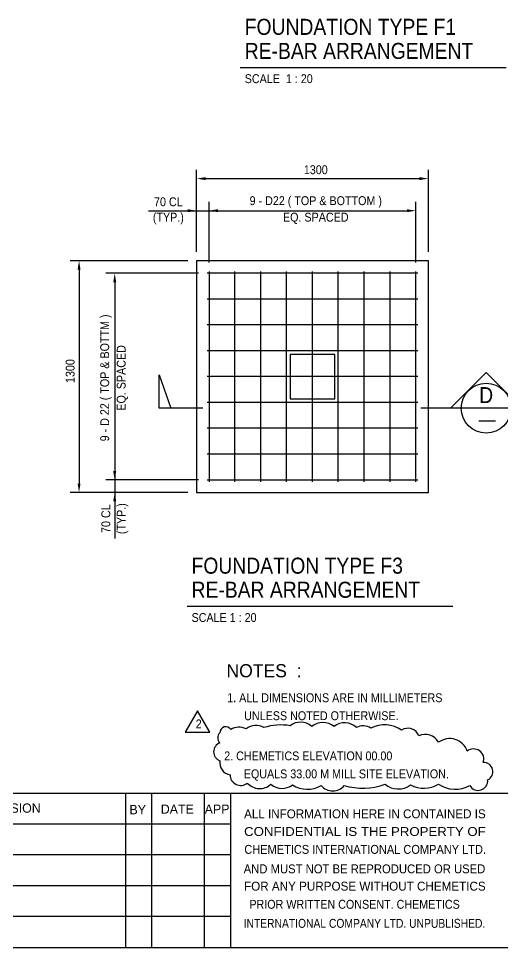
# Model space of a CAD drawing. Extents: x 300 to 83919, y 300 to 58945.
# Drawn here: x 43304 to 56873, y 300 to 26369 of the extents above; entities that cross this region are included whole.
import ezdxf
from ezdxf.enums import TextEntityAlignment as Align

# ---------------------------------------------------------------- set-up
doc = ezdxf.new("R2010")
doc.units = 0
doc.header["$LTSCALE"] = 1000
doc.linetypes.add('HIDDEN', pattern=[0])
doc.layers.get('0').update_dxf_attribs({"linetype": 'CONTINUOUS'})
for name, color, linetype in [('BAR', 1, 'CONTINUOUS'), ('DIM', 2, 'CONTINUOUS'), ('FORM', 1, 'CONTINUOUS')]:
    doc.layers.add(name, color=color, linetype=linetype)

msp = doc.modelspace()

# ---------------------------------------------------------------- linework, layer by layer
at = {"color": 0}
for points in [[(48296.40645665891, 19570.10636553663), (48296.40645665891, 13070.10636553663), (54796.40645665891, 13070.10636553663), (54796.40645665891, 19570.10636553663)], [(48320.4926371285, 6939.855763890632), (47974.08247561472, 6339.855763890632), (48666.90279864227, 6339.855763890632)]]:
    msp.add_lwpolyline(points, close=True, dxfattribs=at)
at = {"color": 0, "linetype": 'HIDDEN'}
msp.add_lwpolyline([(50921.40645665891, 16945.10636553663), (50921.40645665891, 15695.10636553663), (52171.40645665891, 15695.10636553663), (52171.40645665891, 16945.10636553663)], close=True, dxfattribs=at)
at = {"layer": 'BAR', "color": 0}
for p, q in [((54496.40645665891, 19220.10636553663), (48596.40645665891, 19220.10636553663)), ((48646.40645665891, 19270.10636553663), (48646.40645665891, 13370.10636553663)), ((49371.40645665891, 13370.10636553663), (49371.40645665891, 19270.10636553663)), ((50096.40645665891, 13370.10636553663), (50096.40645665891, 19270.10636553663)), ((50821.40645665891, 13370.10636553663), (50821.40645665891, 19270.10636553663)), ((51546.40645665891, 13370.10636553663), (51546.40645665891, 19270.10636553663)), ((52271.40645665891, 13370.10636553663), (52271.40645665891, 19270.10636553663)), ((52996.40645665891, 13370.10636553663), (52996.40645665891, 19270.10636553663)), ((53721.40645665891, 13370.10636553663), (53721.40645665891, 19270.10636553663)), ((54446.40645665891, 13370.10636553663), (54446.40645665891, 19270.10636553663)), ((54496.40645665891, 18495.10636553663), (48596.40645665891, 18495.10636553663)), ((54496.40645665891, 17770.10636553663), (48596.40645665891, 17770.10636553663)), ((54496.40645665891, 17045.10636553663), (48596.40645665891, 17045.10636553663)), ((54496.40645665891, 16320.10636553663), (48596.40645665891, 16320.10636553663)), ((54496.40645665891, 15595.10636553663), (48596.40645665891, 15595.10636553663)), ((54496.40645665891, 14870.10636553663), (48596.40645665891, 14870.10636553663)), ((54496.40645665891, 14145.10636553663), (48596.40645665891, 14145.10636553663)), ((48596.40645665891, 13420.10636553663), (54496.40645665891, 13420.10636553663))]:
    msp.add_line(p, q, dxfattribs=at)
at = {"layer": 'DIM', "color": 0}
for p, q in [((49521.72656794516, 24999.99999999997), (56974.52059014048, 24999.99999999997)), ((48296.40645665891, 19820.10636553663), (48296.40645665891, 22127.19728088884)), ((54796.40645665891, 19820.10636553663), (54796.40645665891, 22127.19728088884)), ((48546.40645665891, 21877.19728088884), (54546.40645665891, 21877.19728088884)), ((48646.40645665891, 19520.10636553663), (48646.40645665891, 21227.19728088884)), ((54446.40645665891, 19520.10636553661), (54446.40645665891, 21227.19728088884)), ((46948.72061051572, 20977.19728088884), (54196.40645665891, 20977.19728088884)), ((48046.40645665891, 19570.10636553663), (44750, 19570.10636553663)), ((45000, 19320.10636553663), (45000, 13320.10636553663)), ((48346.40645665891, 19220.10636553663), (45750, 19220.10636553663)), ((46000, 18970.10636553663), (46000, 11780.24406239154)), ((55419.96373467505, 15434.95192037229), (56417.35118983573, 16432.33937553298)), ((57414.73864499642, 15434.95192037229), (56417.35118983573, 16432.33937553298)), ((47248.08877347994, 15434.95192037229), (47248.08877347994, 16369.32508834657)), ((47248.08877347994, 16369.32508834657), (47577.02785172775, 15434.95192037229)), ((48468.80822786735, 15434.95192037229), (47248.08877347994, 15434.95192037229)), ((57414.73864499642, 15434.95192037229), (54582.45464053343, 15434.95192037229)), ((56682.55659535905, 15069.31203182892), (56212.98331698, 15069.31203182892)), ((48346.40645665893, 13420.10636553663), (45750, 13420.10636553663)), ((48046.40645665891, 13070.10636553663), (44750, 13070.10636553663)), ((48030.68807364428, 9877.197280888842), (55483.48209583959, 9877.197280888842))]:
    msp.add_line(p, q, dxfattribs=at)
msp.add_lwpolyline([(50183.8485373497, 6469.118776418955, 0.3003780557165286), (49683.24534866236, 6433.380697792946, 0.2669541862038074), (49254.15704102941, 6415.511807760559, 0.7724381192157396), (48950.21953056828, 6326.166760476156, 0.4269539126121379), (48950.21953056828, 6040.262877871178, 0.7049765047897139), (48950.21953056828, 5539.931120632621, 0.4266688699599962), (49236.27846756981, 5146.813300710853, 0.6452864390875871), (49719.00288705887, 4914.51638676427, 0.4189865758567213), (50380.51401983724, 4878.778308138261, 0.3521471233130596), (50988.38923649814, 4860.909418105874, 0.2748381893966583), (51792.92973990794, 4843.040378792871, 0.4681794825138518), (52436.5622992267, 4843.040378792871, 0.1577342880766437), (53580.79785149414, 4878.778308138261, 0.3391265874807496), (54295.94509612862, 4860.909418105874, 0.2638735107325644), (55082.60702607881, 4878.778308138261, 0.276835198223884), (55958.66241054298, 4843.040378792871, 0.8085075900956892), (56459.26540349165, 5003.861284768055, 0.8317352039918332), (56334.11480205848, 5486.324151974227, 0.7590355186934195), (55887.14772522727, 5807.965963924594, 0.5091337031428722), (55082.60702607881, 6058.131917184183, 0.3887762156125421), (54528.36792127402, 6236.821862472371, 0.4888178532274101), (54045.64350178496, 6397.642768447556, 0.2822153957428177), (53187.46688651905, 6451.24973710595, 0.2796560905458511), (52776.25715234569, 6469.118776418955, 0.3718653281918703), (52150.50336222518, 6504.856705764344, 0.3370235507327127), (51524.74957210467, 6504.856705764344, 0.3521472821067212), (50916.87435544377, 6522.72574507735, 0.1166813310357719), (50183.8485373497, 6469.118776418955, 6.499683100870366)], format="xyb", dxfattribs=at)
msp.add_circle((56417.35118983573, 15434.95192037229), 700, dxfattribs=at)
for points in [[(48546.40645665891, 21918.86394755551), (48546.40645665891, 21835.53061422218), (48296.40645665891, 21877.19728088884)], [(54546.40645665891, 21918.86394755551), (54546.40645665891, 21835.53061422218), (54796.40645665891, 21877.19728088884)], [(48046.40645665891, 21018.86394755551), (48046.40645665891, 20935.53061422218), (48296.40645665891, 20977.19728088884)], [(48896.40645665891, 21018.86394755551), (48896.40645665891, 20935.53061422218), (48646.40645665891, 20977.19728088884)], [(54196.40645665891, 21018.86394755551), (54196.40645665891, 20935.53061422218), (54446.40645665891, 20977.19728088884)], [(44958.33333333333, 19320.10636553663), (45041.66666666666, 19320.10636553663), (45000, 19570.10636553663)], [(45958.33333333333, 18970.10636553663), (46041.66666666666, 18970.10636553663), (46000, 19220.10636553663)], [(45958.33333333333, 13670.10636553663), (46041.66666666666, 13670.10636553663), (46000, 13420.10636553663)], [(44958.33333333333, 13320.10636553663), (45041.66666666666, 13320.10636553663), (45000, 13070.10636553663)], [(45958.33333333333, 12820.10636553663), (46041.66666666666, 12820.10636553663), (46000, 13070.10636553663)]]:
    msp.add_solid(points, dxfattribs=at)
at = {"layer": 'FORM', "color": 0, "linetype": 'CONTINUOUS'}
msp.add_line((300, 4627.407404000001), (83652.44755244756, 4627.407404), dxfattribs=at)
at = {"layer": 'FORM', "color": 0}
for p, q in [((46299.99999999999, 4627.407403999992), (46299.99999999999, 299.9999999999784)), ((47036, 4627.407403999992), (47036, 299.9999999999784)), ((48508, 4627.407403999992), (48508, 299.9999999999784)), ((49244, 4627.407403999992), (49244, 299.9999999999784)), ((49244.00000000001, 3761.925923200004), (300, 3761.925923200003)), ((49244.00000000001, 2896.444442400002), (300, 2896.444442400007)), ((49244.00000000001, 2030.962961600005), (300, 2030.962961600008)), ((49244.00000000001, 1165.481480800004), (300, 1165.481480800004)), ((300, 300), (83652.44755244756, 300))]:
    msp.add_line(p, q, dxfattribs=at)

# ---------------------------------------------------------------- texts
at = {"layer": 'DIM', "color": 0, "width": 0.9}
for s, height, p in [('FOUNDATION TYPE F1', 450, (49646.22234152939, 25777.08452603406)), ('RE-BAR ARRANGEMENT', 450, (49646.22234152939, 25101.62595935549)), ('SCALE  1 : 20', 250, (49646.22234152939, 24481.88406759516)), ('FOUNDATION TYPE F3', 450, (48155.18384722851, 10654.28180692293)), ('RE-BAR ARRANGEMENT', 450, (48155.18384722851, 9978.823240244365)), ('SCALE 1 : 20', 250, (48155.18384722851, 9359.08134848403)), ('1. ALL DIMENSIONS ARE IN MILLIMETERS', 250, (49155.18384722851, 7107.519358536771)), ('UNLESS NOTED OTHERWISE.', 250, (49631.21429656094, 6603.164658278124)), ('2. CHEMETICS ELEVATION 00.00', 250, (49071.17001424266, 5475.343071689304)), ('EQUALS 33.00 M MILL SITE ELEVATION.', 250, (49619.84006359249, 4970.988371430622))]:
    msp.add_text(s, height=height, dxfattribs=at).set_placement(p, align=Align.BOTTOM_LEFT)
for s, height, p in [('1300', 250, (51638.5941474499, 22127.19728088884)), ('9 - D22 ( TOP & BOTTOM )', 250, (51638.5941474499, 21227.19728088884)), ('70 CL', 250, (47503.85419489792, 21227.19728088884)), ('(TYP.)', 250, (47503.85419489792, 20762.91156660312)), ('EQ. SPACED', 250, (51638.5941474499, 20762.91156660312)), ('D', 450, (56417.35118983573, 15800.76891342645))]:
    msp.add_text(s, height=height, dxfattribs=at).set_placement(p, align=Align.MIDDLE)
for s, p in [('9 - D 22 ( TOP & BOTTM )', (45750, 16284.1406773644)), ('EQ. SPACED', (46214.28571428571, 16284.1406773644)), ('1300', (44750, 16475.69811126626)), ('70 CL', (45750, 12333.17298402075)), ('(TYP.)', (46214.28571428571, 12333.17298402075))]:
    msp.add_text(s, height=250, rotation=90, dxfattribs=at).set_placement(p, align=Align.MIDDLE)
msp.add_text('2', height=250, dxfattribs=at).set_placement((48270.84117269344, 6447.374144230826))
at = {"layer": 'FORM', "color": 0}
for s, height, p in [('NOTES  :', 368, (49134.54352526621, 7881.313834648067)), ('REVISION', 259.6444442399999, (42266.21729722237, 4080.242791396364)), ('BY', 259.6444442399999, (46413.34440258573, 4037.35979214667)), ('DATE', 259.6444442399999, (47291.73876773686, 4051.57507378229)), ('APP', 259.6444442399999, (48522.86497127148, 4050.920360263209))]:
    msp.add_text(s, height=height, dxfattribs=at).set_placement(p)
for s, width, p, p2 in [('ALL INFORMATION HERE IN CONTAINED IS', 0.8547744331236041, (49628.33296383797, 3925.099443688759), (56405.47311217512, 3925.099443688759)), ('CONFIDENTIAL IS THE PROPERTY OF', 0.9832120422458033, (49628.33296383797, 3427.94928277974), (56405.47311217512, 3427.94928277974)), ('CHEMETICS INTERNATIONAL COMPANY LTD.', 0.8371761359710607, (49635.19243831473, 2926.584996998792), (56412.33258665189, 2926.584996998792)), ('AND MUST NOT BE REPRODUCED OR USED', 0.8238491641972815, (49616.3362203264, 2380.257311468662), (56393.47636866356, 2380.257311468662)), ('FOR ANY PURPOSE WITHOUT CHEMETICS', 0.8798760007114698, (49626.89092948641, 1894.37040997437), (56404.03107782357, 1894.37040997437)), ('INTERNATIONAL COMPANY LTD. UNPUBLISHED.', 0.7766436186361808, (49615.5529157652, 850.5859024510862), (56392.69306410234, 850.5859024510862))]:
    msp.add_text(s, height=250, dxfattribs=dict(at, width=width)).set_placement(p, p2, align=Align.FIT)
at = {"layer": 'FORM', "color": 0, "width": 0.9}
msp.add_text('PRIOR WRITTEN CONSENT. CHEMETICS', height=250, dxfattribs=at).set_placement((49776.73919797167, 1385.011940440461))

doc.saveas('drawing.dxf')
